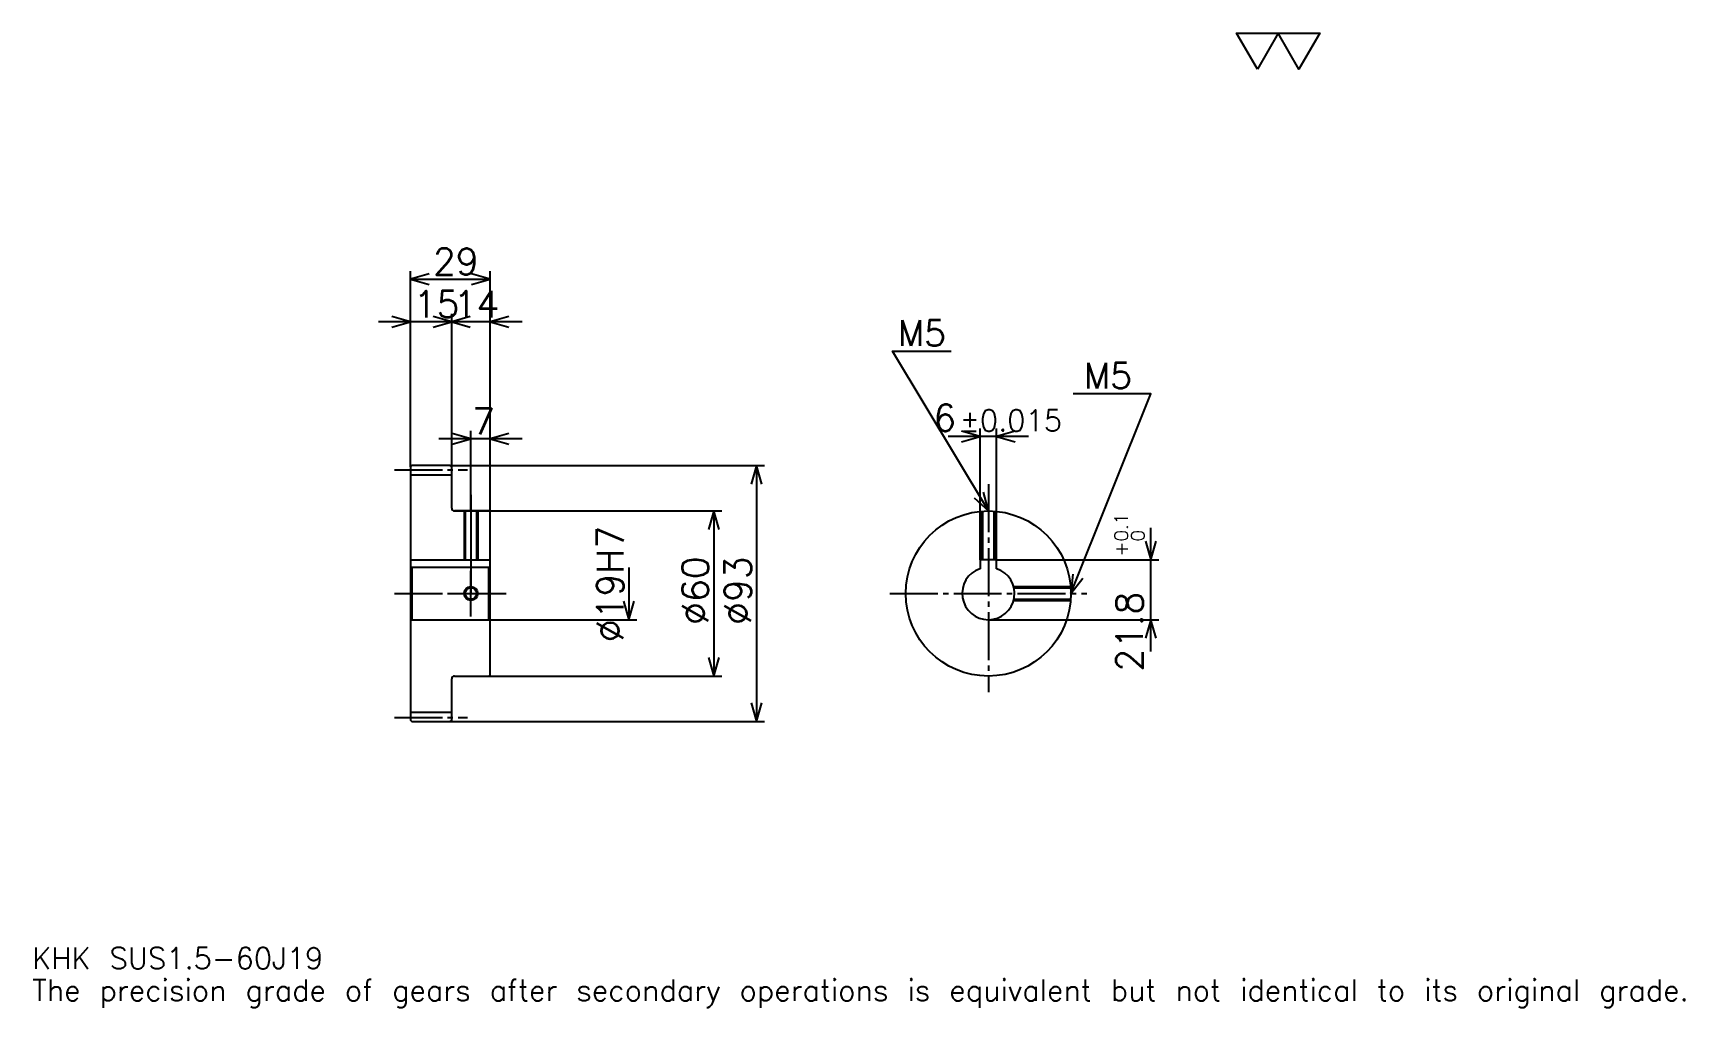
# Model space of a CAD drawing. Extents: x 20 to 620, y 7 to 361.
import ezdxf

# ---------------------------------------------------------------- set-up
doc = ezdxf.new("R2010")
doc.units = 0
doc.linetypes.add('DASHDOT', pattern=[23.217392, 17.413043, -1.934783, 1.934783, -1.934783])
doc.layers.get('0').update_dxf_attribs({"linetype": 'CONTINUOUS'})
doc.layers.add('DASHDOT', color=6, linetype='DASHDOT')
doc.styles.add('KANJI', font='TXT', dxfattribs={"bigfont": 'BIGFONT'})

msp = doc.modelspace()

# ---------------------------------------------------------------- linework, layer by layer
at = {"color": 5}
for p, q in [((156.717407, 204.184784), (156.717407, 274.804352)), ((156.717407, 271.902161), (185.717407, 271.902161)), ((185.717407, 204.184784), (185.717407, 274.804352)), ((171.717407, 204.184784), (171.717407, 259.326111)), ((183.326111, 256.42392), (145.108704, 256.42392)), ((197.326111, 256.42392), (160.108719, 256.42392)), ((178.717407, 204.184784), (178.717407, 216.760864)), ((363.630432, 169.984787), (363.630432, 217.67392)), ((369.630432, 169.984787), (369.630432, 217.67392)), ((197.326111, 213.858704), (167.108704, 213.858704)), ((381.239136, 214.771744), (352.021759, 214.771744)), ((156.717407, 203.684784), (156.717407, 204.184784)), ((171.217407, 204.184784), (185.717407, 204.184784)), ((171.717407, 203.684784), (171.717407, 204.184784)), ((178.717407, 187.684784), (178.717407, 204.184784)), ((178.717407, 187.684784), (178.717407, 204.184784)), ((185.717407, 204.184784), (285.358704, 204.184784)), ((185.717407, 187.184784), (185.717407, 204.184784)), ((282.456543, 204.184784), (282.456543, 111.184784)), ((172.717407, 187.684784), (185.717407, 187.684784)), ((185.717407, 187.684784), (269.880463, 187.684784)), ((266.978271, 187.684784), (266.978271, 127.684784)), ((425.652191, 136.576096), (425.652191, 181.593475)), ((369.630432, 169.984787), (428.554352, 169.984787)), ((236.021759, 167.184784), (236.021759, 148.184784)), ((185.717407, 148.184784), (238.923935, 148.184784)), ((366.630432, 148.184784), (428.554352, 148.184784)), ((172.717407, 127.684784), (185.717407, 127.684784)), ((185.717407, 127.684784), (269.880463, 127.684784)), ((171.217407, 111.184784), (185.717407, 111.184784)), ((185.717407, 111.184784), (285.358704, 111.184784))]:
    msp.add_line(p, q, dxfattribs=at)
at = {"color": 4}
for p, q in [((156.717407, 200.809784), (171.717407, 200.809784)), ((156.717407, 169.984787), (185.717407, 169.984787)), ((157.217407, 167.184784), (157.217407, 148.184784)), ((185.217407, 167.184784), (185.717407, 167.684784)), ((185.217407, 148.184784), (185.717407, 147.684784)), ((156.717407, 114.559784), (171.717407, 114.559784))]:
    msp.add_line(p, q, dxfattribs=at)
at = {"color": 7}
msp.add_lwpolyline([(464.347839, 348.260864), (456.802185, 361.339996), (486.984802, 361.339996), (479.439148, 348.260864), (471.893494, 361.339996), (464.347839, 348.260864)], dxfattribs=at)
at = {"color": 5}
for points in [[(163.489151, 273.836975), (156.717407, 271.902161), (163.489151, 269.967407)], [(178.945663, 269.967407), (185.717407, 271.902161), (178.945663, 273.836975)], [(149.945663, 254.489136), (156.717407, 256.42392), (149.945663, 258.358704)], [(164.945663, 254.489136), (171.717407, 256.42392), (164.945663, 258.358704)], [(178.489151, 258.358704), (171.717407, 256.42392), (178.489151, 254.489136)], [(192.489151, 258.358704), (185.717407, 256.42392), (192.489151, 254.489136)], [(366.630432, 187.684784), (331.804382, 245.728271), (353.086975, 245.728271)], [(396.630432, 157.684784), (425.652191, 230.25), (397.404358, 230.25)], [(356.858704, 212.83696), (363.630432, 214.771744), (356.858704, 216.706528)], [(376.402191, 216.706528), (369.630432, 214.771744), (376.402191, 212.83696)], [(171.945663, 211.92392), (178.717407, 213.858704), (171.945663, 215.793488)], [(192.489151, 215.793488), (185.717407, 213.858704), (192.489151, 211.92392)], [(284.391327, 197.41304), (282.456543, 204.184784), (280.521759, 197.41304)], [(361.487366, 192.496063), (366.630432, 187.684784), (364.805481, 194.486938)], [(268.913055, 180.91304), (266.978271, 187.684784), (265.043488, 180.91304)], [(423.717407, 176.756531), (425.652191, 169.984787), (427.586975, 176.756531)], [(397.348633, 164.690781), (396.630432, 157.684784), (400.941528, 163.253845)], [(234.086975, 154.956528), (236.021759, 148.184784), (237.956543, 154.956528)], [(427.586975, 141.41304), (425.652191, 148.184784), (423.717407, 141.41304)], [(265.043488, 134.456528), (266.978271, 127.684784), (268.913055, 134.456528)], [(280.521759, 117.956528), (282.456543, 111.184784), (284.391327, 117.956528)]]:
    msp.add_lwpolyline(points, dxfattribs=at)
at = {"color": 4}
for points in [[(171.717407, 188.684784), (171.717407, 203.684784), (171.217407, 204.184784), (157.217407, 204.184784), (156.717407, 203.684784), (156.717407, 147.684784)], [(172.717407, 127.684784), (185.217407, 127.684784), (185.717407, 128.184784), (185.717407, 187.184784), (185.217407, 187.684784), (172.717407, 187.684784)], [(176.217407, 187.684784), (176.217407, 169.984787)], [(176.652405, 187.684784), (176.652405, 169.984787)], [(180.78241, 187.684784), (180.78241, 169.984787)], [(181.217407, 187.684784), (181.217407, 169.984787)], [(364.130432, 169.984787), (364.130432, 187.580444)], [(364.56543, 169.984787), (364.56543, 187.613632)], [(368.695435, 169.984787), (368.695435, 187.613632)], [(369.130432, 169.984787), (369.130432, 187.580444)], [(369.630432, 166.698669), (369.630432, 169.984787), (363.630432, 169.984787), (363.630432, 166.698669)], [(156.717407, 147.684784), (157.217407, 148.184784), (185.217407, 148.184784), (185.217407, 167.184784), (157.217407, 167.184784), (156.717407, 167.684784)], [(375.795593, 160.184784), (396.526093, 160.184784)], [(375.90332, 159.749786), (396.559296, 159.749786)], [(375.795593, 155.184784), (396.526093, 155.184784)], [(375.90332, 155.619781), (396.559296, 155.619781)], [(156.717407, 147.684784), (156.717407, 111.684784), (157.217407, 111.184784), (171.217407, 111.184784), (171.717407, 111.684784), (171.717407, 126.684784)]]:
    msp.add_lwpolyline(points, dxfattribs=at)
for centre, radius in [((366.630432, 157.684784), 30), ((178.717407, 157.684784), 2.065)]:
    msp.add_circle(centre, radius, dxfattribs=at)
at = {"color": 7}
msp.add_circle((178.717407, 157.684784), 2.5, dxfattribs=at)
at = {"color": 4}
for centre, radius, start, end in [((172.717407, 188.684784), 1, 180, 270), ((366.630432, 157.684784), 9.5, 108.408480326, 71.591519674), ((172.717407, 126.684784), 1, 90, 180)]:
    msp.add_arc(centre, radius, start, end, dxfattribs=at)
at = {"layer": 'DASHDOT', "color": 7}
for p, q in [((150.913055, 202.684784), (177.521759, 202.684784)), ((366.630432, 197.358704), (366.630432, 121.880432)), ((178.717407, 187.684784), (178.717407, 157.684784)), ((150.913055, 157.684784), (191.521759, 157.684784)), ((330.826111, 157.684784), (402.434814, 157.684784)), ((150.913055, 112.684784), (177.521759, 112.684784))]:
    msp.add_line(p, q, dxfattribs=at)
for points in [[(178.717407, 193.489136), (178.717407, 164.180435)], [(178.717407, 149.380432), (178.717407, 165.989136)], [(170.413055, 157.684784), (187.021759, 157.684784)]]:
    msp.add_lwpolyline(points, dxfattribs=at)

# ---------------------------------------------------------------- texts
at = {"color": 7, "style": 'KANJI'}
for s, height, p in [('29', 9.673913, (164.929367, 273.450012)), ('15', 9.673913, (157.929367, 257.971741)), ('14', 9.673913, (172.429367, 257.971741)), ('M5', 9.286957, (333.739136, 247.663055)), ('M5', 9.286957, (401.273926, 232.184784)), ('7', 9.673913, (179.07338, 215.406525)), ('6', 9.673913, (346.66156, 216.706528)), ('%%p0.015', 7.73913, (356.237549, 216.706528)), ('KHK SUS1.5-60J19', 7.73913, (19.347826, 21.282608)), ('The precision grade of gears after secondary operations is equivalent but not identical to its original grade.', 7.73913, (19.347826, 9.673913))]:
    msp.add_text(s, height=height, dxfattribs=at).set_placement(p)
for s, height, p in [('%%c19H7', 9.673913, (234.086975, 140.029892)), ('0.1', 4.836957, (417.332642, 176.610901)), ('0', 4.836957, (423.330444, 176.610901)), ('+', 4.836957, (417.332642, 171.193512)), ('%%c60', 9.673913, (265.043488, 146.317932)), ('%%c93', 9.673913, (280.521759, 146.317932)), ('21.8', 9.673913, (422.750031, 129.320984))]:
    msp.add_text(s, height=height, rotation=90, dxfattribs=at).set_placement(p)

doc.saveas('drawing.dxf')
